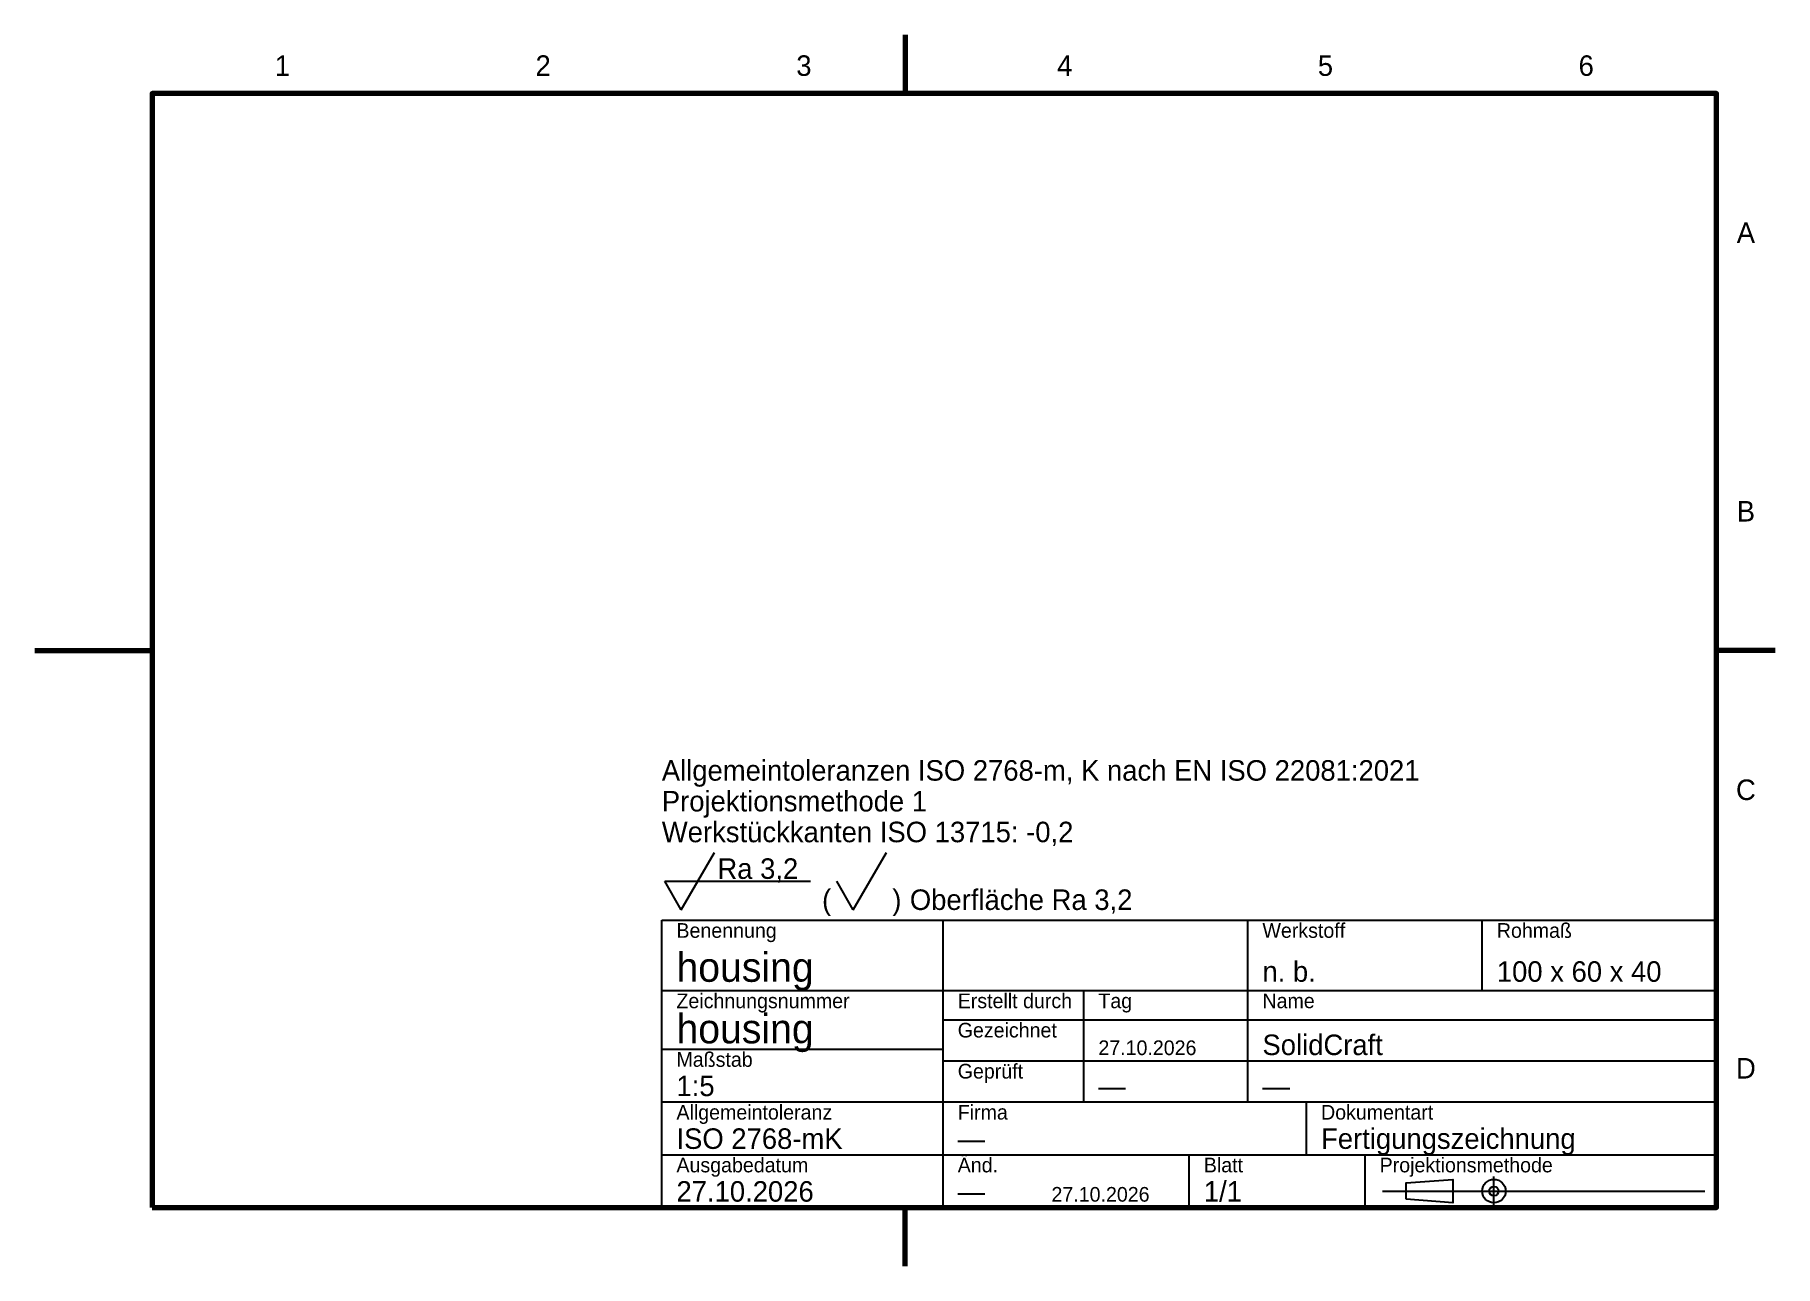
# Paper-space layout 'Blatt 1' of a CAD drawing. Header units: millimetres. Extents: x 0 to 297, y 0 to 210.
import ezdxf
from ezdxf.enums import TextEntityAlignment as Align

# ---------------------------------------------------------------- set-up
doc = ezdxf.new("R2010")
doc.units = ezdxf.units.MM
for name, color, linetype, lineweight in [('FRAME', 7, 'Continuous', 70), ('TEXT', 7, 'Continuous', 25), ('THIN', 4, 'Continuous', 25), ('TITLE', 7, 'Continuous', 25), ('TITLE_BLOCK', 7, 'Continuous', 25)]:
    doc.layers.add(name, color=color, linetype=linetype, lineweight=lineweight)

# ---------------------------------------------------------------- blocks, each defined once
blk = doc.blocks.new('SolidCraft-Sheet')
at = {"layer": 'FRAME'}
for p, q in [((148.5, 210), (148.5, 200)), ((0, 105), (20, 105)), ((297, 105), (287, 105)), ((148.5, 0), (148.5, 10))]:
    blk.add_line(p, q, dxfattribs=at)
at = {"layer": 'FRAME', "flags": 128}
blk.add_lwpolyline([(20, 10), (287, 10), (287, 200), (20, 200), (20, 10)], dxfattribs=at)
at = {"layer": 'THIN'}
for p, q in [((110.33, 60.75), (115.99, 70.55)), ((139.68, 60.75), (145.33, 70.55)), ((110.33, 60.75), (107.5, 65.65)), ((107.5, 65.65), (132.35, 65.65)), ((139.68, 60.75), (136.85, 65.65)), ((249, 10.3), (249, 15.3)), ((230, 12.8), (285, 12.8))]:
    blk.add_line(p, q, dxfattribs=at)
at = {"layer": 'TITLE'}
for p, q in [((107, 10), (107, 59)), ((107, 59), (287, 59)), ((155, 10), (155, 59)), ((207, 47), (207, 59)), ((247, 47), (247, 59)), ((107, 47), (287, 47)), ((179, 28), (179, 47)), ((207, 28), (207, 47)), ((155, 42), (287, 42)), ((107, 37), (155, 37)), ((155, 35), (287, 35)), ((107, 28), (287, 28)), ((217, 19), (217, 28)), ((107, 19), (155, 19)), ((155, 19), (287, 19)), ((197, 10), (197, 19)), ((227, 10), (227, 19))]:
    blk.add_line(p, q, dxfattribs=at)
at = {"layer": 'TITLE', "flags": 128}
blk.add_lwpolyline([(234, 11.4), (234, 14.2), (242, 14.8), (242, 10.8), (234, 11.4)], dxfattribs=at)
at = {"layer": 'TITLE'}
for radius in [2, 0.8]:
    blk.add_circle((249, 12.8), radius, dxfattribs=at)
at = {"layer": 'TEXT'}
for s, p in [('1', (42.25, 203)), ('2', (86.75, 203)), ('3', (131.25, 203)), ('4', (175.75, 203)), ('5', (220.25, 203)), ('6', (264.75, 203)), ('A', (292, 174.5)), ('B', (292, 127)), ('C', (292, 79.5)), ('D', (292, 32))]:
    blk.add_text(s, height=3.5, dxfattribs=at).set_placement(p, align=Align.CENTER)
for s, height, p in [('Allgemeintoleranzen ISO 2768-m, K nach EN ISO 22081:2021', 3.5, (107, 82.8)), ('Projektionsmethode 1', 3.5, (107, 77.55)), ('Werkstückkanten ISO 13715: -0,2', 3.5, (107, 72.3)), ('Ra 3,2', 3.5, (116.49, 66.05)), ('(', 3.5, (134.35, 60.75)), (')', 3.5, (146.33, 60.75)), ('Oberfläche Ra 3,2', 3.5, (149.33, 60.75)), ('Benennung', 2.5, (109.5, 56)), ('Werkstoff', 2.5, (209.5, 56)), ('Rohmaß', 2.5, (249.5, 56)), ('housing', 5, (109.5, 48.5)), ('n. b.', 3.5, (209.5, 48.5)), ('100 x 60 x 40', 3.5, (249.5, 48.5)), ('Zeichnungsnummer', 2.5, (109.5, 44)), ('Erstellt durch', 2.5, (157.5, 44)), ('Tag', 2.5, (181.5, 44)), ('Name', 2.5, (209.5, 44)), ('housing', 5, (109.5, 38)), ('Gezeichnet', 2.5, (157.5, 39)), ('SolidCraft', 3.5, (209.5, 36)), ('Maßstab', 2.5, (109.5, 34)), ('27.10.2026', 2.5, (181.5, 36)), ('Geprüft', 2.5, (157.5, 32)), ('1:5', 3.5, (109.5, 29)), ('—', 3.5, (181.5, 29)), ('—', 3.5, (209.5, 29)), ('Allgemeintoleranz', 2.5, (109.5, 25)), ('Firma', 2.5, (157.5, 25)), ('Dokumentart', 2.5, (219.5, 25)), ('ISO 2768-mK', 3.5, (109.5, 20)), ('—', 3.5, (157.5, 20)), ('Fertigungszeichnung', 3.5, (219.5, 20)), ('Ausgabedatum', 2.5, (109.5, 16)), ('Änd.', 2.5, (157.5, 16)), ('Blatt', 2.5, (199.5, 16)), ('Projektionsmethode', 2.5, (229.5, 16)), ('27.10.2026', 3.5, (109.5, 11)), ('—', 3.5, (157.5, 11)), ('27.10.2026', 2.5, (173.5, 11)), ('1/1', 3.5, (199.5, 11))]:
    blk.add_text(s, height=height, dxfattribs=at).set_placement(p)

psp = doc.layouts.new('Blatt 1')

# ---------------------------------------------------------------- block references
at = {"layer": 'TITLE_BLOCK'}
psp.add_blockref('SolidCraft-Sheet', (0, 0), dxfattribs=at)

doc.saveas('drawing.dxf')
